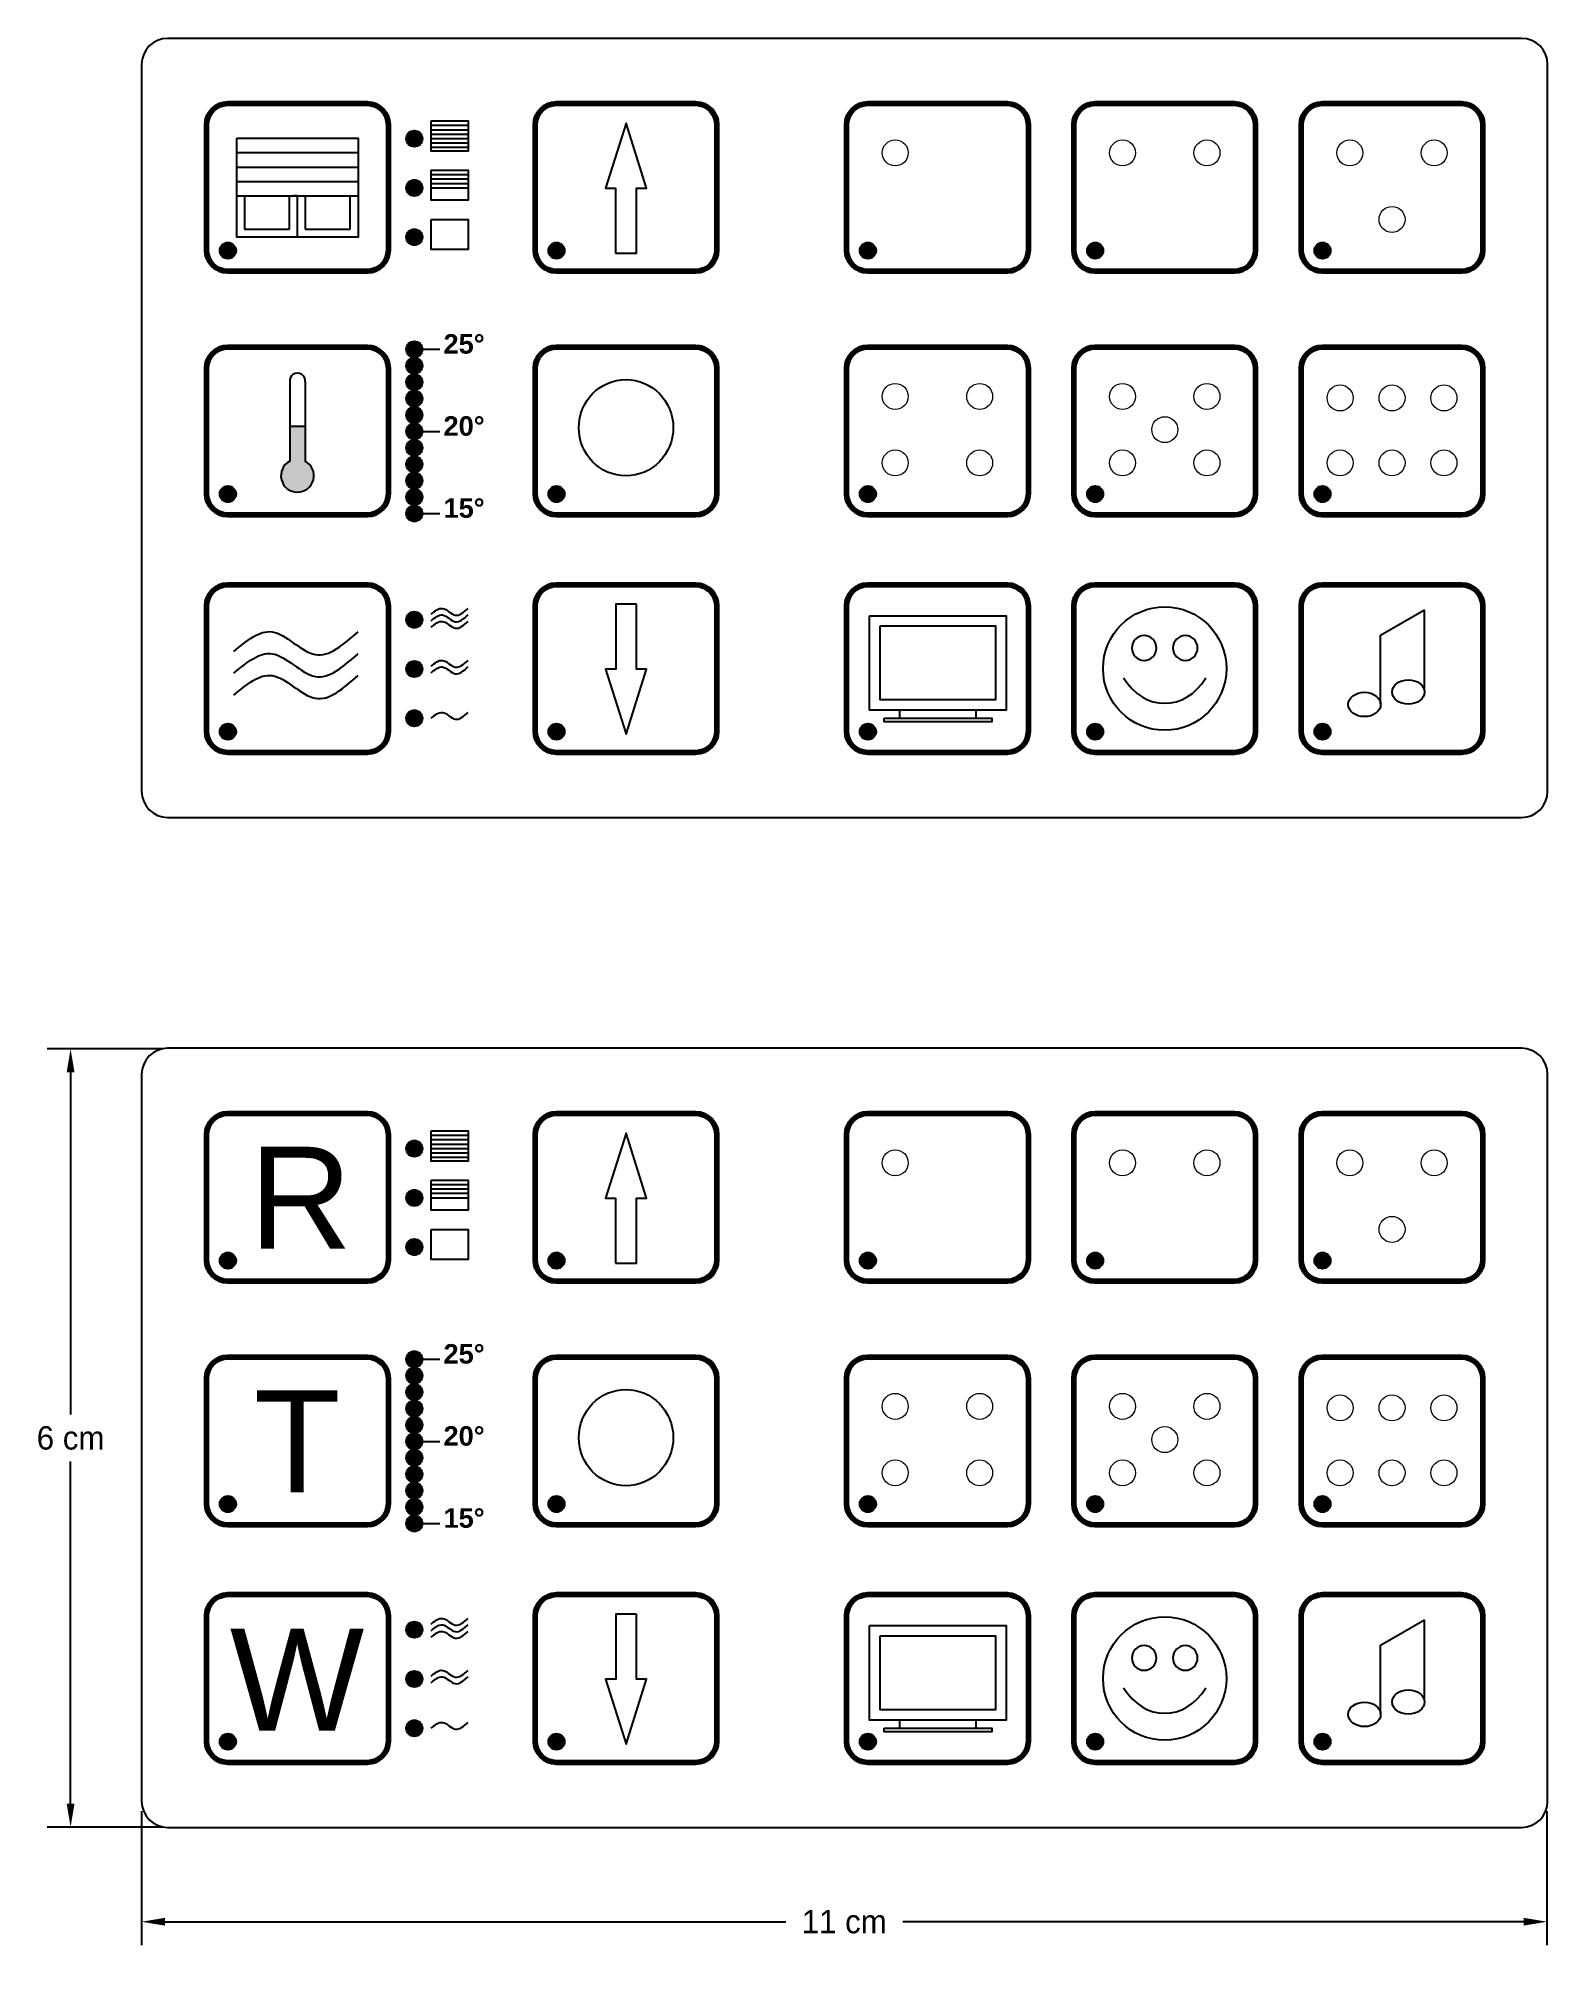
# Model space of a CAD drawing. Header units: centimetres. Extents: x -9 to 2.7, y -14.6 to 0.2.
import ezdxf

# ---------------------------------------------------------------- set-up
doc = ezdxf.new("R2010")
doc.units = ezdxf.units.CM
doc.header["$MEASUREMENT"] = 0
for name, color, linetype in [('grafika koło', 7, 'Continuous'), ('LED_info', 1, 'Continuous'), ('Podświetlenie_klawiszy', 5, 'Continuous'), ('Pole_Touch', 7, 'Continuous'), ('Warstwa 1', 7, 'Continuous'), ('wymiary', 1, 'Continuous')]:
    doc.layers.add(name, color=color, linetype=linetype)
doc.styles.add('0', font='arial.ttf', dxfattribs={"height": 1})
doc.styles.add('1', font='arial.ttf', dxfattribs={"height": 1})
doc.styles.add('2', font='arial.ttf', dxfattribs={"height": 1})
doc.dimstyles.get("Standard").update_dxf_attribs({"dimtxt": 0.18, "dimasz": 0.18, "dimexe": 0.18, "dimexo": 0.0625, "dimgap": 0.09, "dimtad": 0, "dimtih": 1, "dimtoh": 1, "dimdec": 4, "dimzin": 0, "dimdsep": 46, "dimtxsty": 'Standard', "dimcen": 0.09, "dimadec": 0, "dimazin": 0, "dimtfac": 1, "dimtdec": 4, "dimtofl": 0, "dimtmove": 0, "dimatfit": 3, "dimfxl": 1, "dimtolj": 1, "dimtzin": 0, "dimarcsym": 0})

# ---------------------------------------------------------------- blocks, each defined once
blk = doc.blocks.new('Pole_Touch')
at = {"layer": 'Pole_Touch', "lineweight": 100}
blk.add_open_spline([(-0.028, 1.108), (-0.028, 1.108), (1.044, 1.108), (1.044, 1.108), (1.044, 1.108), (1.134, 1.108), (1.208, 1.034), (1.208, 0.944), (1.208, 0.944), (1.208, 0.944), (1.208, -0.019), (1.208, -0.019), (1.208, -0.019), (1.208, -0.109), (1.134, -0.183), (1.044, -0.183), (1.044, -0.183), (1.044, -0.183), (-0.028, -0.183), (-0.028, -0.183), (-0.028, -0.183), (-0.118, -0.183), (-0.192, -0.109), (-0.192, -0.019), (-0.192, -0.019), (-0.192, -0.019), (-0.192, 0.944), (-0.192, 0.944), (-0.192, 0.944), (-0.192, 1.034), (-0.118, 1.108), (-0.028, 1.108)], degree=3, knots=[0, 0, 0, 0, 0.111111, 0.111111, 0.111111, 0.111111, 0.222222, 0.222222, 0.222222, 0.222222, 0.333333, 0.333333, 0.333333, 0.333333, 0.444444, 0.444444, 0.444444, 0.444444, 0.555556, 0.555556, 0.555556, 0.555556, 0.666667, 0.666667, 0.666667, 0.666667, 0.777778, 0.777778, 0.777778, 0.777778, 1, 1, 1, 1], dxfattribs=at)
blk = doc.blocks.new('LED_1')
at = {"layer": 'Podświetlenie_klawiszy'}
blk.add_hatch(color=256, dxfattribs=at).paths.add_polyline_path([(0.0625, 0, 1), (-0.0625, 0, 1)])
blk.add_circle((0, 0), 0.0625, dxfattribs=at)
blk = doc.blocks.new('grafika koło')
at = {"layer": 'grafika koło', "lineweight": 20}
blk.add_ellipse((0, 0), major_axis=(0, 0.1), ratio=1, dxfattribs=at)
blk = doc.blocks.new('LED_info')
at = {"layer": 'LED_info'}
blk.add_hatch(color=256, dxfattribs=at).paths.add_polyline_path([(0.0625, 0, 1), (-0.0625, 0, 1)])
blk.add_circle((0, 0), 0.0625, dxfattribs=at)
blk = doc.blocks.new('*D35')
at = {"layer": 'Defpoints', "color": 0}
for p in [(-8.157, -13.4), (2.665, -13.4), (2.665, -14.313)]:
    blk.add_point(p, dxfattribs=at)
at = {"layer": 'grafika koło', "color": 0, "lineweight": -2}
for p, q in [((-8.157, -13.463), (-8.157, -14.493)), ((2.665, -13.463), (2.665, -14.493)), ((-7.977, -14.313), (-3.196, -14.313)), ((2.485, -14.313), (-2.296, -14.313))]:
    blk.add_line(p, q, dxfattribs=at)
at = {"layer": 'grafika koło', "color": 0}
for points in [[(-7.977, -14.283), (-7.977, -14.343), (-8.157, -14.313)], [(2.485, -14.283), (2.485, -14.343), (2.665, -14.313)]]:
    blk.add_solid(points, dxfattribs=at)
at = {"layer": 'grafika koło', "color": 0, "insert": (-2.746, -14.313), "char_height": 0.18, "attachment_point": 5}
blk.add_mtext('\\A1;11 cm', dxfattribs=at)
blk = doc.blocks.new('*D36')
at = {"layer": 'Defpoints', "color": 0}
for p in [(-8.703, -7.595), (-7.929, -7.595), (-7.929, -13.585)]:
    blk.add_point(p, dxfattribs=at)
at = {"layer": 'grafika koło', "color": 0, "lineweight": -2}
for p, q in [((-7.991, -7.595), (-8.883, -7.595)), ((-8.703, -7.775), (-8.703, -10.41)), ((-8.703, -13.405), (-8.703, -10.77)), ((-7.991, -13.585), (-8.883, -13.585))]:
    blk.add_line(p, q, dxfattribs=at)
at = {"layer": 'grafika koło', "color": 0}
for points in [[(-8.733, -7.775), (-8.673, -7.775), (-8.703, -7.595)], [(-8.733, -13.405), (-8.673, -13.405), (-8.703, -13.585)]]:
    blk.add_solid(points, dxfattribs=at)
at = {"layer": 'grafika koło', "color": 0, "insert": (-8.703, -10.59), "char_height": 0.18, "attachment_point": 5}
blk.add_mtext('\\A1;6 cm', dxfattribs=at)

msp = doc.modelspace()

# ---------------------------------------------------------------- hatches: boundary and pattern name
at = {"layer": 'grafika koło'}
msp.add_hatch(color=256, dxfattribs=at).paths.add_polyline_path([(-6.89678, -3.07095), (-6.89678, -2.80248), (-7.01607, -2.80248), (-7.01607, -3.07095, 4.00225205)])
at = {"layer": 'LED_info'}
for points in [[(-5.9936, -2.84206, 1), (-6.1186, -2.84206, 1)], [(-5.9936, -10.61562, 1), (-6.1186, -10.61562, 1)]]:
    msp.add_hatch(color=256, dxfattribs=at).paths.add_polyline_path(points)

# ---------------------------------------------------------------- linework, layer by layer
at = {"layer": 'grafika koło'}
for p, q in [((2.47014, 0.18322), (-7.95592, 0.18322)), ((-8.15592, -0.01678), (-8.15592, -5.61307)), ((2.67014, -5.61307), (2.67014, -0.01678)), ((-5.92742, -0.48591), (-5.64266, -0.48591)), ((-5.92742, -0.51979), (-5.64266, -0.51979)), ((-5.92742, -0.55367), (-5.64266, -0.55367)), ((-5.92742, -0.58755), (-5.64266, -0.58755)), ((-7.42324, -0.69615), (-6.4896, -0.69615)), ((-5.92742, -0.62143), (-5.64266, -0.62143)), ((-5.92742, -0.65531), (-5.64266, -0.65531)), ((-7.42324, -0.80724), (-6.4896, -0.80724)), ((-5.92742, -0.86503), (-5.64266, -0.86503)), ((-7.42324, -0.91833), (-6.4896, -0.91833)), ((-7.42324, -1.02941), (-6.4896, -1.02941)), ((-7.36324, -1.02941), (-7.36324, -1.28657)), ((-7.01642, -1.28657), (-7.01642, -1.02941)), ((-6.95642, -1.02941), (-6.986, -1.02941)), ((-6.95642, -1.02941), (-6.92669, -1.02941)), ((-6.95642, -1.34657), (-6.95642, -1.02941)), ((-6.89642, -1.02941), (-6.89642, -1.28657)), ((-6.5496, -1.28657), (-6.5496, -1.02941)), ((-5.92742, -0.89891), (-5.64266, -0.89891)), ((-5.92742, -0.9328), (-5.64266, -0.9328)), ((-5.92742, -0.96668), (-5.64266, -0.96668)), ((-7.36324, -1.28657), (-7.01642, -1.28657)), ((-6.89642, -1.28657), (-6.5496, -1.28657)), ((-5.9936, -2.21019), (-5.8588, -2.21019)), ((-7.01607, -2.45967), (-7.01607, -3.07095)), ((-6.89678, -2.45967), (-6.89678, -3.07095)), ((-7.01607, -2.80248), (-6.89678, -2.80248)), ((-5.9936, -2.84206), (-5.8588, -2.84206)), ((-5.9936, -3.47393), (-5.8588, -3.47393)), ((-7.95592, -5.81307), (-3.22602, -5.81307)), ((-3.22602, -5.81307), (2.47014, -5.81307)), ((2.47014, -7.59034), (-7.95592, -7.59034)), ((-8.15592, -7.79034), (-8.15592, -13.38663)), ((2.67014, -13.38663), (2.67014, -7.79034)), ((-5.92742, -8.25947), (-5.64266, -8.25947)), ((-5.92742, -8.29335), (-5.64266, -8.29335)), ((-5.92742, -8.32723), (-5.64266, -8.32723)), ((-5.92742, -8.36111), (-5.64266, -8.36111)), ((-5.92742, -8.395), (-5.64266, -8.395)), ((-5.92742, -8.42888), (-5.64266, -8.42888)), ((-5.92742, -8.6386), (-5.64266, -8.6386)), ((-5.92742, -8.67248), (-5.64266, -8.67248)), ((-5.92742, -8.70636), (-5.64266, -8.70636)), ((-5.92742, -8.74024), (-5.64266, -8.74024)), ((-5.9936, -9.98375), (-5.8588, -9.98375)), ((-5.9936, -10.61562), (-5.8588, -10.61562)), ((-5.9936, -11.2475), (-5.8588, -11.2475)), ((-7.95592, -13.58663), (-3.22602, -13.58663)), ((-3.22602, -13.58663), (2.47014, -13.58663))]:
    msp.add_line(p, q, dxfattribs=at)
for points in [[(-7.42324, -0.58507), (-6.4896, -0.58507), (-6.4896, -1.34657), (-7.42324, -1.34657)], [(-5.92742, -0.45203), (-5.64266, -0.45203), (-5.64266, -0.68429), (-5.92742, -0.68429)], [(-5.92742, -0.83115), (-5.64266, -0.83115), (-5.64266, -1.06341), (-5.92742, -1.06341)], [(-5.92742, -1.21028), (-5.64266, -1.21028), (-5.64266, -1.44253), (-5.92742, -1.44253)], [(-2.55205, -4.26048), (-1.4981, -4.26048), (-1.4981, -4.98805), (-2.55205, -4.98805)], [(-2.46813, -4.33936), (-1.58203, -4.33936), (-1.58203, -4.90917), (-2.46813, -4.90917)], [(-2.32044, -5.0488), (-1.72971, -5.0488), (-1.72971, -4.98805), (-2.32044, -4.98805)], [(-2.43971, -5.0488), (-1.61041, -5.0488), (-1.61041, -5.07831), (-2.43971, -5.07831)], [(-5.92742, -8.22559), (-5.64266, -8.22559), (-5.64266, -8.45785), (-5.92742, -8.45785)], [(-5.92742, -8.60471), (-5.64266, -8.60471), (-5.64266, -8.83697), (-5.92742, -8.83697)], [(-5.92742, -8.98384), (-5.64266, -8.98384), (-5.64266, -9.2161), (-5.92742, -9.2161)], [(-2.55205, -12.03404), (-1.4981, -12.03404), (-1.4981, -12.76161), (-2.55205, -12.76161)], [(-2.46813, -12.11293), (-1.58203, -12.11293), (-1.58203, -12.68273), (-2.46813, -12.68273)], [(-2.43971, -12.82236), (-1.61041, -12.82236), (-1.61041, -12.85187), (-2.43971, -12.85187)], [(-2.32044, -12.82236), (-1.72971, -12.82236), (-1.72971, -12.76161), (-2.32044, -12.76161)]]:
    msp.add_lwpolyline(points, close=True, dxfattribs=at)
for centre, radius, start, end in [((-7.95592, -0.01678), 0.2, 90, 180), ((2.47014, -0.01678), 0.2, 0, 90), ((-6.95642, -2.45291), 0.06003, 353.529248, 186.470752), ((-6.95642, -3.18287), 0.12682, 118.057315, 61.942685), ((-7.95592, -5.61307), 0.2, 180, 270), ((2.47014, -5.61307), 0.2, 270, 0), ((-7.95592, -7.79034), 0.2, 90, 180), ((2.47014, -7.79034), 0.2, 0, 90), ((-7.95592, -13.38663), 0.2, 180, 270), ((2.47014, -13.38663), 0.2, 270, 0)]:
    msp.add_arc(centre, radius, start, end, dxfattribs=at)
at = {"layer": 'grafika koło', "end_tangent": (0.72480199, 0.68895723)}
for points in [[(-5.92742, -4.24913), (-5.8395, -4.20444), (-5.74108, -4.25659), (-5.64266, -4.20444)], [(-5.92742, -4.2992), (-5.8395, -4.25451), (-5.74108, -4.30666), (-5.64266, -4.25451)], [(-7.44622, -4.53487), (-7.15087, -4.38473), (-6.82024, -4.55994), (-6.4896, -4.38473)], [(-5.92742, -4.34927), (-5.8395, -4.30458), (-5.74108, -4.35674), (-5.64266, -4.30458)], [(-7.44622, -4.70308), (-7.15087, -4.55295), (-6.82024, -4.72816), (-6.4896, -4.55295)], [(-7.44622, -4.8713), (-7.15087, -4.72116), (-6.82024, -4.89637), (-6.4896, -4.72116)], [(-5.92742, -4.64934), (-5.8395, -4.60465), (-5.74108, -4.6568), (-5.64266, -4.60465)], [(-5.92742, -4.69941), (-5.8395, -4.65472), (-5.74108, -4.70688), (-5.64266, -4.65472)], [(-5.92742, -5.04989), (-5.8395, -5.0052), (-5.74108, -5.05736), (-5.64266, -5.0052)], [(-5.92742, -12.02269), (-5.8395, -11.978), (-5.74108, -12.03015), (-5.64266, -11.978)], [(-5.92742, -12.07276), (-5.8395, -12.02807), (-5.74108, -12.08023), (-5.64266, -12.02807)], [(-5.92742, -12.12284), (-5.8395, -12.07814), (-5.74108, -12.1303), (-5.64266, -12.07814)], [(-5.92742, -12.4229), (-5.8395, -12.37821), (-5.74108, -12.43037), (-5.64266, -12.37821)], [(-5.92742, -12.47298), (-5.8395, -12.42828), (-5.74108, -12.48044), (-5.64266, -12.42828)], [(-5.92742, -12.82345), (-5.8395, -12.77876), (-5.74108, -12.83092), (-5.64266, -12.77876)]]:
    msp.add_spline(points, degree=3, dxfattribs=at)
at = {"layer": 'LED_info'}
for centre in [(-6.0561, -2.84206), (-6.0561, -10.61562)]:
    msp.add_circle(centre, 0.0625, dxfattribs=at)
at = {"layer": 'Warstwa 1'}
for centre, major_axis, ratio in [((-4.42613, -2.81341), (0, 0.37041), 0.98215491), ((1.25939, -4.9438), (0.125, 0), 0.75), ((1.59718, -4.8476), (0.125, 0), 0.75), ((-4.42613, -10.58698), (0, 0.37041), 0.98215491), ((1.59718, -12.62117), (0.125, 0), 0.75), ((1.25939, -12.71737), (0.125, 0), 0.75)]:
    msp.add_ellipse(centre, major_axis=major_axis, ratio=ratio, dxfattribs=at)
for points, knots in [([(-4.50614, -1.46928), (-4.50614, -1.46928), (-4.50614, -0.96892), (-4.50614, -0.96892), (-4.50614, -0.96892), (-4.50614, -0.96892), (-4.58449, -0.96892), (-4.58449, -0.96892), (-4.58449, -0.96892), (-4.58449, -0.96892), (-4.4259, -0.46857), (-4.4259, -0.46857), (-4.4259, -0.46857), (-4.4259, -0.46857), (-4.26827, -0.96892), (-4.26827, -0.96892), (-4.26827, -0.96892), (-4.26827, -0.96892), (-4.3466, -0.96892), (-4.3466, -0.96892), (-4.3466, -0.96892), (-4.3466, -0.96892), (-4.3466, -1.46928), (-4.3466, -1.46928), (-4.3466, -1.46928), (-4.3466, -1.46928), (-4.50614, -1.46928), (-4.50614, -1.46928)], [0, 0, 0, 0, 0.125, 0.125, 0.125, 0.125, 0.25, 0.25, 0.25, 0.25, 0.375, 0.375, 0.375, 0.375, 0.5, 0.5, 0.5, 0.5, 0.625, 0.625, 0.625, 0.625, 0.75, 0.75, 0.75, 0.75, 1, 1, 1, 1]), ([(-4.34566, -4.1716), (-4.34566, -4.1716), (-4.34566, -4.67196), (-4.34566, -4.67196), (-4.34566, -4.67196), (-4.34566, -4.67196), (-4.26732, -4.67196), (-4.26732, -4.67196), (-4.26732, -4.67196), (-4.26732, -4.67196), (-4.42591, -5.17232), (-4.42591, -5.17232), (-4.42591, -5.17232), (-4.42591, -5.17232), (-4.58354, -4.67196), (-4.58354, -4.67196), (-4.58354, -4.67196), (-4.58354, -4.67196), (-4.50521, -4.67196), (-4.50521, -4.67196), (-4.50521, -4.67196), (-4.50521, -4.67196), (-4.50521, -4.1716), (-4.50521, -4.1716), (-4.50521, -4.1716), (-4.50521, -4.1716), (-4.34566, -4.1716), (-4.34566, -4.1716)], [0, 0, 0, 0, 0.125, 0.125, 0.125, 0.125, 0.25, 0.25, 0.25, 0.25, 0.375, 0.375, 0.375, 0.375, 0.5, 0.5, 0.5, 0.5, 0.625, 0.625, 0.625, 0.625, 0.75, 0.75, 0.75, 0.75, 1, 1, 1, 1]), ([(-0.75337, -4.66744), (-0.75337, -4.92971), (-0.54064, -5.14244), (-0.27837, -5.14244), (-0.27837, -5.14244), (-0.0161, -5.14244), (0.19663, -4.92971), (0.19663, -4.66744), (0.19663, -4.66744), (0.19663, -4.40517), (-0.0161, -4.19244), (-0.27837, -4.19244), (-0.27837, -4.19244), (-0.54064, -4.19244), (-0.75337, -4.40517), (-0.75337, -4.66744)], [0, 0, 0, 0, 0.2, 0.2, 0.2, 0.2, 0.4, 0.4, 0.4, 0.4, 0.6, 0.6, 0.6, 0.6, 1, 1, 1, 1]), ([(-0.75337, -4.66744), (-0.75337, -4.92971), (-0.54064, -5.14244), (-0.27837, -5.14244), (-0.27837, -5.14244), (-0.0161, -5.14244), (0.19663, -4.92971), (0.19663, -4.66744), (0.19663, -4.66744), (0.19663, -4.40517), (-0.0161, -4.19244), (-0.27837, -4.19244), (-0.27837, -4.19244), (-0.54064, -4.19244), (-0.75337, -4.40517), (-0.75337, -4.66744)], [0, 0, 0, 0, 0.2, 0.2, 0.2, 0.2, 0.4, 0.4, 0.4, 0.4, 0.6, 0.6, 0.6, 0.6, 1, 1, 1, 1]), ([(1.72078, -4.8383), (1.72078, -4.8383), (1.72078, -4.2166), (1.72078, -4.2166), (1.72078, -4.2166), (1.72078, -4.2166), (1.72078, -4.2166), (1.72078, -4.2166)], [0, 0, 0, 0, 0.33333333, 0.33333333, 0.33333333, 0.33333333, 1, 1, 1, 1]), ([(-0.53171, -4.5091), (-0.53171, -4.45664), (-0.48917, -4.4141), (-0.43671, -4.4141), (-0.43671, -4.4141), (-0.38425, -4.4141), (-0.34171, -4.45664), (-0.34171, -4.5091), (-0.34171, -4.5091), (-0.34171, -4.56156), (-0.38425, -4.6041), (-0.43671, -4.6041), (-0.43671, -4.6041), (-0.48917, -4.6041), (-0.53171, -4.56156), (-0.53171, -4.5091)], [0, 0, 0, 0, 0.2, 0.2, 0.2, 0.2, 0.4, 0.4, 0.4, 0.4, 0.6, 0.6, 0.6, 0.6, 1, 1, 1, 1]), ([(-0.53171, -4.5091), (-0.53171, -4.45664), (-0.48917, -4.4141), (-0.43671, -4.4141), (-0.43671, -4.4141), (-0.38425, -4.4141), (-0.34171, -4.45664), (-0.34171, -4.5091), (-0.34171, -4.5091), (-0.34171, -4.56156), (-0.38425, -4.6041), (-0.43671, -4.6041), (-0.43671, -4.6041), (-0.48917, -4.6041), (-0.53171, -4.56156), (-0.53171, -4.5091)], [0, 0, 0, 0, 0.2, 0.2, 0.2, 0.2, 0.4, 0.4, 0.4, 0.4, 0.6, 0.6, 0.6, 0.6, 1, 1, 1, 1]), ([(-0.21505, -4.5091), (-0.21505, -4.45664), (-0.17251, -4.4141), (-0.12005, -4.4141), (-0.12005, -4.4141), (-0.06759, -4.4141), (-0.02505, -4.45664), (-0.02505, -4.5091), (-0.02505, -4.5091), (-0.02505, -4.56156), (-0.06759, -4.6041), (-0.12005, -4.6041), (-0.12005, -4.6041), (-0.17251, -4.6041), (-0.21505, -4.56156), (-0.21505, -4.5091)], [0, 0, 0, 0, 0.2, 0.2, 0.2, 0.2, 0.4, 0.4, 0.4, 0.4, 0.6, 0.6, 0.6, 0.6, 1, 1, 1, 1]), ([(-0.21505, -4.5091), (-0.21505, -4.45664), (-0.17251, -4.4141), (-0.12005, -4.4141), (-0.12005, -4.4141), (-0.06759, -4.4141), (-0.02505, -4.45664), (-0.02505, -4.5091), (-0.02505, -4.5091), (-0.02505, -4.56156), (-0.06759, -4.6041), (-0.12005, -4.6041), (-0.12005, -4.6041), (-0.17251, -4.6041), (-0.21505, -4.56156), (-0.21505, -4.5091)], [0, 0, 0, 0, 0.2, 0.2, 0.2, 0.2, 0.4, 0.4, 0.4, 0.4, 0.6, 0.6, 0.6, 0.6, 1, 1, 1, 1]), ([(1.38279, -4.93768), (1.38279, -4.93768), (1.38279, -4.43768), (1.38279, -4.43768), (1.38279, -4.43768), (1.38279, -4.43768), (1.38279, -4.40974), (1.38279, -4.40974)], [0, 0, 0, 0, 0.33333333, 0.33333333, 0.33333333, 0.33333333, 1, 1, 1, 1]), ([(-4.50614, -9.24284), (-4.50614, -9.24284), (-4.50614, -8.74249), (-4.50614, -8.74249), (-4.50614, -8.74249), (-4.50614, -8.74249), (-4.58449, -8.74249), (-4.58449, -8.74249), (-4.58449, -8.74249), (-4.58449, -8.74249), (-4.4259, -8.24213), (-4.4259, -8.24213), (-4.4259, -8.24213), (-4.4259, -8.24213), (-4.26827, -8.74249), (-4.26827, -8.74249), (-4.26827, -8.74249), (-4.26827, -8.74249), (-4.3466, -8.74249), (-4.3466, -8.74249), (-4.3466, -8.74249), (-4.3466, -8.74249), (-4.3466, -9.24284), (-4.3466, -9.24284), (-4.3466, -9.24284), (-4.3466, -9.24284), (-4.50614, -9.24284), (-4.50614, -9.24284)], [0, 0, 0, 0, 0.125, 0.125, 0.125, 0.125, 0.25, 0.25, 0.25, 0.25, 0.375, 0.375, 0.375, 0.375, 0.5, 0.5, 0.5, 0.5, 0.625, 0.625, 0.625, 0.625, 0.75, 0.75, 0.75, 0.75, 1, 1, 1, 1]), ([(-4.34566, -11.94517), (-4.34566, -11.94517), (-4.34566, -12.44552), (-4.34566, -12.44552), (-4.34566, -12.44552), (-4.34566, -12.44552), (-4.26732, -12.44552), (-4.26732, -12.44552), (-4.26732, -12.44552), (-4.26732, -12.44552), (-4.42591, -12.94588), (-4.42591, -12.94588), (-4.42591, -12.94588), (-4.42591, -12.94588), (-4.58354, -12.44552), (-4.58354, -12.44552), (-4.58354, -12.44552), (-4.58354, -12.44552), (-4.50521, -12.44552), (-4.50521, -12.44552), (-4.50521, -12.44552), (-4.50521, -12.44552), (-4.50521, -11.94517), (-4.50521, -11.94517), (-4.50521, -11.94517), (-4.50521, -11.94517), (-4.34566, -11.94517), (-4.34566, -11.94517)], [0, 0, 0, 0, 0.125, 0.125, 0.125, 0.125, 0.25, 0.25, 0.25, 0.25, 0.375, 0.375, 0.375, 0.375, 0.5, 0.5, 0.5, 0.5, 0.625, 0.625, 0.625, 0.625, 0.75, 0.75, 0.75, 0.75, 1, 1, 1, 1]), ([(-0.75337, -12.441), (-0.75337, -12.70327), (-0.54064, -12.916), (-0.27837, -12.916), (-0.27837, -12.916), (-0.0161, -12.916), (0.19663, -12.70327), (0.19663, -12.441), (0.19663, -12.441), (0.19663, -12.17873), (-0.0161, -11.966), (-0.27837, -11.966), (-0.27837, -11.966), (-0.54064, -11.966), (-0.75337, -12.17873), (-0.75337, -12.441)], [0, 0, 0, 0, 0.2, 0.2, 0.2, 0.2, 0.4, 0.4, 0.4, 0.4, 0.6, 0.6, 0.6, 0.6, 1, 1, 1, 1]), ([(-0.75337, -12.441), (-0.75337, -12.70327), (-0.54064, -12.916), (-0.27837, -12.916), (-0.27837, -12.916), (-0.0161, -12.916), (0.19663, -12.70327), (0.19663, -12.441), (0.19663, -12.441), (0.19663, -12.17873), (-0.0161, -11.966), (-0.27837, -11.966), (-0.27837, -11.966), (-0.54064, -11.966), (-0.75337, -12.17873), (-0.75337, -12.441)], [0, 0, 0, 0, 0.2, 0.2, 0.2, 0.2, 0.4, 0.4, 0.4, 0.4, 0.6, 0.6, 0.6, 0.6, 1, 1, 1, 1]), ([(1.72078, -12.61186), (1.72078, -12.61186), (1.72078, -11.99017), (1.72078, -11.99017), (1.72078, -11.99017), (1.72078, -11.99017), (1.72078, -11.99017), (1.72078, -11.99017)], [0, 0, 0, 0, 0.33333333, 0.33333333, 0.33333333, 0.33333333, 1, 1, 1, 1]), ([(-0.53171, -12.28266), (-0.53171, -12.2302), (-0.48917, -12.18766), (-0.43671, -12.18766), (-0.43671, -12.18766), (-0.38425, -12.18766), (-0.34171, -12.2302), (-0.34171, -12.28266), (-0.34171, -12.28266), (-0.34171, -12.33512), (-0.38425, -12.37766), (-0.43671, -12.37766), (-0.43671, -12.37766), (-0.48917, -12.37766), (-0.53171, -12.33512), (-0.53171, -12.28266)], [0, 0, 0, 0, 0.2, 0.2, 0.2, 0.2, 0.4, 0.4, 0.4, 0.4, 0.6, 0.6, 0.6, 0.6, 1, 1, 1, 1]), ([(-0.53171, -12.28266), (-0.53171, -12.2302), (-0.48917, -12.18766), (-0.43671, -12.18766), (-0.43671, -12.18766), (-0.38425, -12.18766), (-0.34171, -12.2302), (-0.34171, -12.28266), (-0.34171, -12.28266), (-0.34171, -12.33512), (-0.38425, -12.37766), (-0.43671, -12.37766), (-0.43671, -12.37766), (-0.48917, -12.37766), (-0.53171, -12.33512), (-0.53171, -12.28266)], [0, 0, 0, 0, 0.2, 0.2, 0.2, 0.2, 0.4, 0.4, 0.4, 0.4, 0.6, 0.6, 0.6, 0.6, 1, 1, 1, 1]), ([(-0.21505, -12.28266), (-0.21505, -12.2302), (-0.17251, -12.18766), (-0.12005, -12.18766), (-0.12005, -12.18766), (-0.06759, -12.18766), (-0.02505, -12.2302), (-0.02505, -12.28266), (-0.02505, -12.28266), (-0.02505, -12.33512), (-0.06759, -12.37766), (-0.12005, -12.37766), (-0.12005, -12.37766), (-0.17251, -12.37766), (-0.21505, -12.33512), (-0.21505, -12.28266)], [0, 0, 0, 0, 0.2, 0.2, 0.2, 0.2, 0.4, 0.4, 0.4, 0.4, 0.6, 0.6, 0.6, 0.6, 1, 1, 1, 1]), ([(-0.21505, -12.28266), (-0.21505, -12.2302), (-0.17251, -12.18766), (-0.12005, -12.18766), (-0.12005, -12.18766), (-0.06759, -12.18766), (-0.02505, -12.2302), (-0.02505, -12.28266), (-0.02505, -12.28266), (-0.02505, -12.33512), (-0.06759, -12.37766), (-0.12005, -12.37766), (-0.12005, -12.37766), (-0.17251, -12.37766), (-0.21505, -12.33512), (-0.21505, -12.28266)], [0, 0, 0, 0, 0.2, 0.2, 0.2, 0.2, 0.4, 0.4, 0.4, 0.4, 0.6, 0.6, 0.6, 0.6, 1, 1, 1, 1]), ([(1.38279, -12.71125), (1.38279, -12.71125), (1.38279, -12.21125), (1.38279, -12.21125), (1.38279, -12.21125), (1.38279, -12.21125), (1.38279, -12.1833), (1.38279, -12.1833)], [0, 0, 0, 0, 0.33333333, 0.33333333, 0.33333333, 0.33333333, 1, 1, 1, 1])]:
    msp.add_open_spline(points, degree=3, knots=knots, dxfattribs=at)
for points in [[(1.38279, -4.40974), (1.38279, -4.40974), (1.72078, -4.2166), (1.72078, -4.2166)], [(-0.59503, -4.73852), (-0.43671, -5.0003), (-0.12003, -5.0003), (0.03829, -4.73852)], [(1.38279, -12.1833), (1.38279, -12.1833), (1.72078, -11.99017), (1.72078, -11.99017)], [(-0.59503, -12.51208), (-0.43671, -12.77386), (-0.12003, -12.77386), (0.03829, -12.51208)]]:
    msp.add_open_spline(points, degree=3, dxfattribs=at)

# ---------------------------------------------------------------- block references
for p in [(-7.46402, -1.42686), (-4.93412, -1.42686), (-2.53627, -1.42686), (-0.78627, -1.42686), (0.96373, -1.42686), (-7.46402, -3.30116), (-4.93412, -3.30116), (-2.53627, -3.30116), (-0.78627, -3.30116), (0.96373, -3.30116), (-7.46402, -5.12987), (-4.93412, -5.12987), (-2.53627, -5.12987), (-0.78627, -5.12987), (0.96373, -5.12987), (-7.46402, -9.20043), (-4.93412, -9.20043), (-2.53627, -9.20043), (-0.78627, -9.20043), (0.96373, -9.20043), (-7.46402, -11.07473), (-4.93412, -11.07473), (-2.53627, -11.07473), (-0.78627, -11.07473), (0.96373, -11.07473), (-7.46402, -12.90344), (-4.93412, -12.90344), (-2.53627, -12.90344), (-0.78627, -12.90344), (0.96373, -12.90344)]:
    msp.add_blockref('Pole_Touch', p)
at = {"layer": 'grafika koło'}
for p in [(-2.35322, -0.6983), (-0.60322, -0.6983), (0.04678, -0.6983), (1.14678, -0.6983), (1.79678, -0.6983), (1.47178, -1.21027), (-2.35322, -2.5726), (-1.70322, -2.5726), (-0.60322, -2.5726), (0.04678, -2.5726), (1.07178, -2.58457), (1.47178, -2.58457), (1.87178, -2.58457), (-0.27822, -2.82859), (-2.35322, -3.08457), (-1.70322, -3.08457), (-0.60322, -3.08457), (0.04678, -3.08457), (1.07178, -3.08457), (1.47178, -3.08457), (1.87178, -3.08457), (-2.35322, -8.47186), (-0.60322, -8.47186), (0.04678, -8.47186), (1.14678, -8.47186), (1.79678, -8.47186), (1.47178, -8.98383), (-2.35322, -10.34617), (-1.70322, -10.34617), (-0.60322, -10.34617), (0.04678, -10.34617), (1.07178, -10.35813), (1.47178, -10.35813), (1.87178, -10.35813), (-0.27822, -10.60215), (-2.35322, -10.85813), (-1.70322, -10.85813), (-0.60322, -10.85813), (0.04678, -10.85813), (1.07178, -10.85813), (1.47178, -10.85813), (1.87178, -10.85813)]:
    msp.add_blockref('grafika koło', p, dxfattribs=at)
at = {"layer": 'LED_info'}
for p in [(-6.0561, -0.58863), (-6.0561, -0.96776), (-6.0561, -1.34688), (-6.0561, -2.21019), (-6.0561, -2.33656), (-6.0561, -2.46294), (-6.0561, -2.58931), (-6.0561, -2.71568), (-6.0561, -2.96843), (-6.0561, -3.09481), (-6.0561, -3.22118), (-6.0561, -3.34756), (-6.0561, -3.47393), (-6.0561, -4.29164), (-6.0561, -4.67077), (-6.0561, -5.04989), (-6.0561, -8.3622), (-6.0561, -8.74132), (-6.0561, -9.12044), (-6.0561, -9.98375), (-6.0561, -10.11012), (-6.0561, -10.2365), (-6.0561, -10.36287), (-6.0561, -10.48925), (-6.0561, -10.742), (-6.0561, -10.86837), (-6.0561, -10.99475), (-6.0561, -11.12112), (-6.0561, -11.2475), (-6.0561, -12.06521), (-6.0561, -12.44433), (-6.0561, -12.82345)]:
    msp.add_blockref('LED_info', p, dxfattribs=at)
at = {"layer": 'wymiary'}
for p in [(-7.49157, -1.45035), (-4.96167, -1.45035), (-2.56382, -1.45035), (-0.81382, -1.45035), (0.93618, -1.45035), (-7.49157, -3.32465), (-4.96167, -3.32465), (-2.56382, -3.32465), (-0.81382, -3.32465), (0.93618, -3.32465), (-7.49157, -5.15336), (-4.96167, -5.15336), (-2.56382, -5.15336), (-0.81382, -5.15336), (0.93618, -5.15336), (-7.49157, -9.22391), (-4.96167, -9.22391), (-2.56382, -9.22391), (-0.81382, -9.22391), (0.93618, -9.22391), (-7.49157, -11.09821), (-4.96167, -11.09821), (-2.56382, -11.09821), (-0.81382, -11.09821), (0.93618, -11.09821), (-7.49157, -12.92692), (-4.96167, -12.92692), (-2.56382, -12.92692), (-0.81382, -12.92692), (0.93618, -12.92692)]:
    msp.add_blockref('LED_1', p, dxfattribs=at)

# ---------------------------------------------------------------- texts
at = {"layer": 'grafika koło', "char_height": 0.15, "width": 0.2267002, "attachment_point": 1}
for s, insert in [('{\\f@Arial Unicode MS|b1|i0|c238|p34;25%%D}', (-5.8317, -2.09337)), ('{\\f@Arial Unicode MS|b1|i0|c238|p34;20%%D}', (-5.8317, -2.72524)), ('{\\f@Arial Unicode MS|b1|i0|c238|p34;15%%D}', (-5.8317, -3.35712)), ('{\\f@Arial Unicode MS|b1|i0|c238|p34;25%%D}', (-5.8317, -9.86693)), ('{\\f@Arial Unicode MS|b1|i0|c238|p34;20%%D}', (-5.8317, -10.49881)), ('{\\f@Arial Unicode MS|b1|i0|c238|p34;15%%D}', (-5.8317, -11.13068))]:
    msp.add_mtext(s, dxfattribs=dict(at, insert=insert))
at = {"layer": 'Warstwa 1', "oblique": -0.000002}
for s, style, p in [('R', '0', (-7.32803, -9.13302)), ('T', '1', (-7.29312, -11.0085)), ('W', '2', (-7.4768, -12.84114))]:
    msp.add_text(s, height=0.78507, dxfattribs=dict(at, style=style)).set_placement(p)

# ---------------------------------------------------------------- dimensions: what is measured, and where the dimension line sits
at = {"layer": 'grafika koło'}
for p1, p2, distance, text, picture, middle in [((-7.92873, -13.58508), (-7.92873, -7.59534), 0.77387, '6 cm', '*D36', (-8.7026, -10.59021)), ((-8.15713, -13.40034), (2.66473, -13.40034), -0.91283, '11 cm', '*D35', (-2.7462, -14.31317))]:
    dim = msp.add_aligned_dim(p1=p1, p2=p2, distance=distance, text=text, dimstyle='Standard', dxfattribs=at)
    dim.commit()
    dim.dimension.update_dxf_attribs({"geometry": picture, "text_midpoint": middle})

doc.saveas('drawing.dxf')
